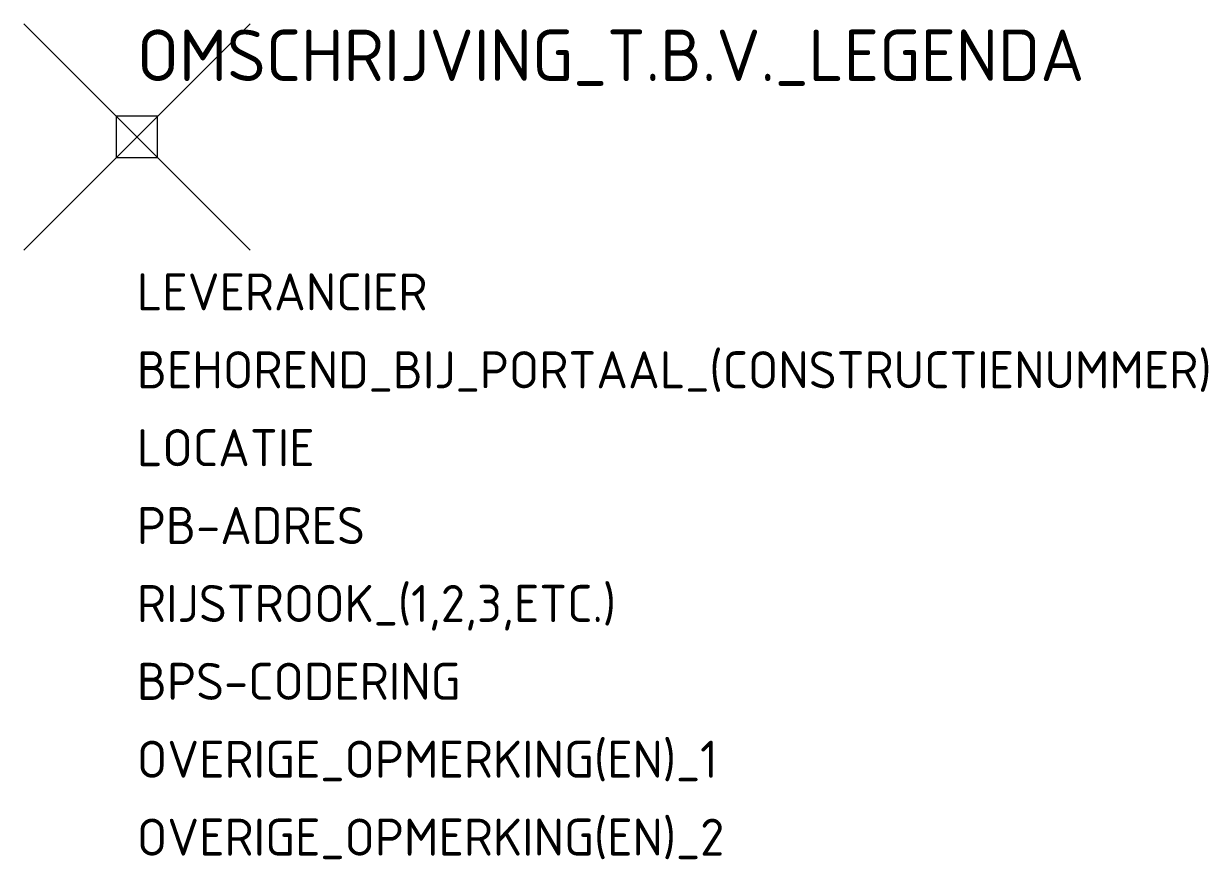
# Model space of a CAD drawing. Extents: x -5.5 to 52.1, y -35.1 to 5.5.
import ezdxf

# ---------------------------------------------------------------- set-up
doc = ezdxf.new("R2010")
doc.units = 0
doc.styles.add('NLCS-ISO', font='NLCS-ISO.ttf')

msp = doc.modelspace()

# ---------------------------------------------------------------- linework, layer by layer
for points in [[(5.5, 5.5), (-5.5, -5.5)], [(-5.5, 5.5), (5.5, -5.5)]]:
    msp.add_lwpolyline(points)
at = {"flags": 128}
msp.add_lwpolyline([(-1, 1), (-1, -1), (1, -1), (1, 1)], close=True, dxfattribs=at)

# ---------------------------------------------------------------- texts
at = {"style": 'NLCS-ISO'}
msp.add_attdef('OMSCHRIJVING_T.B.V._LEGENDA', (0, 2.715), 'RD1', height=2.5, dxfattribs=at)
at = {"style": 'NLCS-ISO', "flags": 1}
for tag, p in [('LEVERANCIER', (0, -8.431)), ('BEHOREND_BIJ_PORTAAL_(CONSTRUCTIENUMMER)', (0, -12.215)), ('LOCATIE', (0, -16)), ('PB-ADRES', (0, -19.784)), ('RIJSTROOK_(1,2,3,ETC.)', (0, -23.569)), ('BPS-CODERING', (0, -27.353)), ('OVERIGE_OPMERKING(EN)_1', (0, -31.138)), ('OVERIGE_OPMERKING(EN)_2', (0, -34.922))]:
    msp.add_attdef(tag, p, '', height=1.8, dxfattribs=at)

doc.saveas('drawing.dxf')
